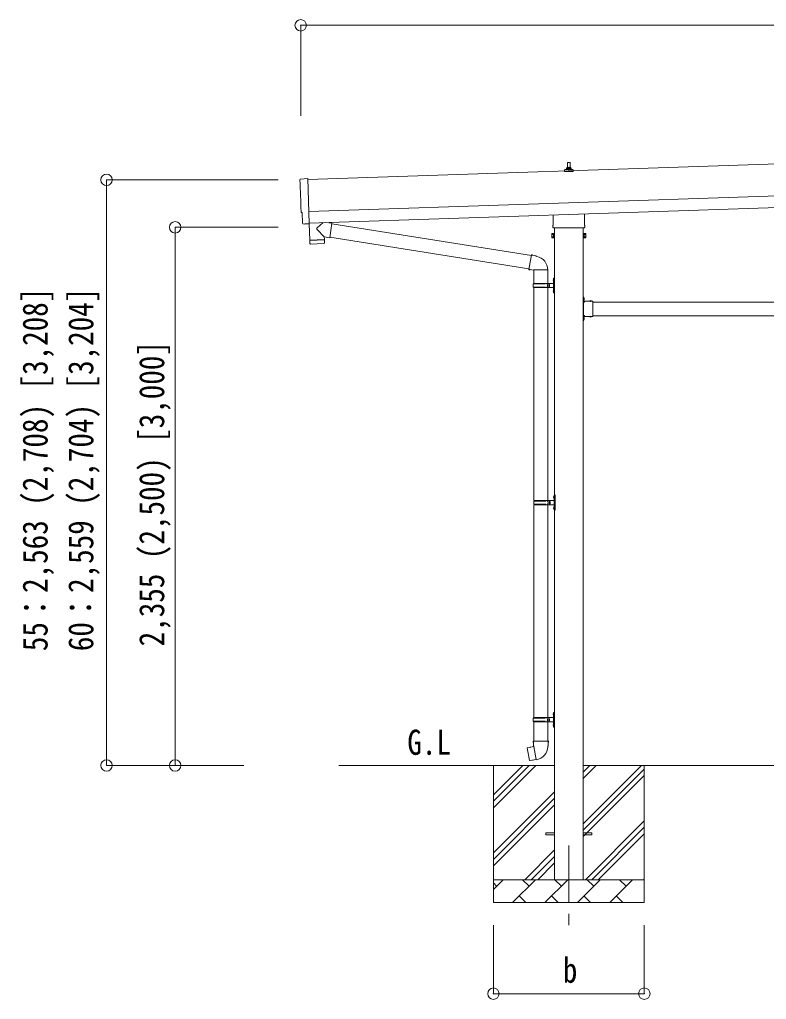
# Model space of a CAD drawing. Units: millimetres, scale not verified. Extents: x -14053 to 14053, y -9700 to 9700.
# Drawn here: x 676 to 3942, y -183 to 4105 of the extents above; entities that cross this region are included whole.
import ezdxf
from ezdxf.enums import TextEntityAlignment as Align

# ---------------------------------------------------------------- set-up
doc = ezdxf.new("R2010")
doc.units = ezdxf.units.MM
doc.header["$LTSCALE"] = 50
doc.header["$PDMODE"] = 32
doc.header["$PDSIZE"] = 50
doc.linetypes.add('CHAIN1', pattern=[8, 5, -1, 1, -1])
doc.linetypes.add('USER8', pattern=[4, 3, -1])
for name, color, linetype, lineweight in [('0-2_建具', 4, 'Continuous', 9), ('0-3_階段', 7, 'CHAIN1', 9), ('0-4_設備', 7, 'Continuous', 9), ('0-7_ハッチ', 4, 'Continuous', 9), ('0-8_外構', 6, 'Continuous', 9), ('0-9_敷地', 7, 'Continuous', 9)]:
    doc.layers.add(name, color=color, linetype=linetype, lineweight=lineweight)
doc.styles.add('ＭＳ ゴシック', font='')
doc.styles.get('ＭＳ ゴシック').set_extended_font_data('MS Gothic')

msp = doc.modelspace()

# ---------------------------------------------------------------- linework, layer by layer
at = {"layer": '0-2_建具'}
for p, q in [((7319.47, 3584.15), (1936.46, 3404.71)), ((3072.1, 3455.33), (3072.83, 3478.85)), ((3073.83, 3479.83), (3082.38, 3479.83)), ((3083.38, 3478.85), (3084.1, 3455.33)), ((1941.12, 3264.79), (7324.13, 3444.22)), ((3059.85, 3439.83), (3059.85, 3447.54)), ((3096.35, 3439.83), (3059.85, 3439.83)), ((3060.24, 3448.33), (3095.97, 3448.33)), ((3060.62, 3448.51), (3067.34, 3450.14)), ((3067.72, 3450.33), (3088.49, 3450.33)), ((3068.1, 3451.11), (3068.1, 3455.33)), ((3069.1, 3455.33), (3087.1, 3455.33)), ((3088.1, 3451.11), (3088.1, 3455.33)), ((3095.59, 3448.51), (3088.87, 3450.14)), ((3096.35, 3439.83), (3096.35, 3447.54)), ((1942.79, 3214.82), (7325.8, 3394.25)), ((3009.8, 3205.84), (3009.8, 3250.28)), ((3146.4, 3254.84), (3146.4, 3205.84)), ((1923.29, 3210.4), (1916.37, 3210.53)), ((1942.88, 3212.05), (1942.92, 3211.05)), ((3008.1, 3197.06), (3008.1, 3202.56)), ((3146.04, 3193.56), (3010.17, 3193.56)), ((3015.6, 3193.56), (3015.6, 341.06)), ((3140.6, 341.06), (3140.6, 3193.56)), ((3148.1, 3202.56), (3148.1, 3197.06)), ((3004.1, 3167.56), (3004.86, 3168.88)), ((3004.1, 3167.56), (3004.1, 3150.56)), ((3004.1, 3150.56), (3004.86, 3149.25)), ((3011.1, 3163.97), (3004.86, 3163.97)), ((3011.1, 3154.16), (3004.86, 3154.16)), ((3011.1, 3149.25), (3004.86, 3149.25)), ((3013.6, 3149.86), (3011.1, 3149.86)), ((3142.6, 3149.86), (3145.1, 3149.86)), ((3145.1, 3163.97), (3151.35, 3163.97)), ((3145.1, 3154.16), (3151.35, 3154.16)), ((3145.1, 3149.25), (3151.35, 3149.25)), ((3152.1, 3167.56), (3151.35, 3168.88)), ((3152.1, 3150.56), (3151.35, 3149.25)), ((3152.1, 3167.56), (3152.1, 3150.56)), ((3142.6, 2892.06), (3140.6, 2892.06)), ((3140.6, 2892.06), (3140.6, 2872.06)), ((3140.6, 2885.06), (3142.6, 2885.06)), ((3140.6, 2879.06), (3142.6, 2879.06)), ((3142.6, 2892.06), (3142.6, 2872.06)), ((3143.11, 2887.96), (3142.6, 2887.96)), ((3142.6, 2887.96), (3142.6, 2876.16)), ((3182.6, 2872.06), (3142.6, 2872.06)), ((3142.6, 2868.06), (3142.6, 2810.06)), ((3179.5, 2872.06), (3167.7, 2872.06)), ((3179.5, 2872.57), (3179.5, 2872.06)), ((3182.6, 2872.06), (3182.6, 2806.06)), ((3182.6, 2869.06), (6073.6, 2869.06)), ((3140.6, 2806.06), (3140.6, 2786.06)), ((3140.6, 2799.06), (3142.6, 2799.06)), ((3140.6, 2793.06), (3142.6, 2793.06)), ((3146.6, 2809.06), (3141.1, 2809.06)), ((3142.6, 2808.06), (3146.6, 2808.06)), ((3142.6, 2806.06), (3142.6, 2786.06)), ((3182.6, 2806.06), (3142.6, 2806.06)), ((3143.11, 2801.96), (3142.6, 2801.96)), ((3142.6, 2801.96), (3142.6, 2790.16)), ((3179.5, 2806.06), (3167.7, 2806.06)), ((3179.5, 2805.56), (3179.5, 2806.06)), ((3182.6, 2809.06), (6073.6, 2809.06)), ((3142.6, 2786.06), (3140.6, 2786.06)), ((2978.1, 545.56), (3015.6, 545.56)), ((2978.1, 536.56), (2978.1, 545.56)), ((2978.1, 536.56), (3015.6, 536.56)), ((3140.6, 545.56), (3178.1, 545.56)), ((3140.6, 536.56), (3178.1, 536.56)), ((3178.1, 536.56), (3178.1, 545.56))]:
    msp.add_line(p, q, dxfattribs=at)
for points in [[(1904.79, 3407.09), (1936.29, 3409.8), (1942.88, 3212.05)], [(1913.43, 3213.42), (1911.86, 3260.43), (1911.26, 3260.41)], [(1924.03, 3210.69), (1924.67, 3211.35), (1942.92, 3211.05)], [(3011.1, 3149.25), (3011.1, 3168.88), (3004.86, 3168.88)], [(3011.1, 3149.86), (3011.1, 3168.26), (3013.6, 3168.26)], [(3145.1, 3149.86), (3145.1, 3168.26), (3142.6, 3168.26)], [(3145.1, 3149.25), (3145.1, 3168.88), (3151.35, 3168.88)], [(3143.11, 2887.96), (3143.11, 2876.16), (3142.6, 2876.16)], [(3146.6, 2869.06), (3141.1, 2869.06), (3141.1, 2809.06)], [(3142.6, 2868.06), (3146.6, 2868.06), (3146.6, 2870.06), (3142.6, 2870.06)], [(3179.5, 2872.57), (3167.7, 2872.57), (3167.7, 2872.06)], [(3142.6, 2810.06), (3146.6, 2810.06), (3146.6, 2808.06)], [(3143.11, 2801.96), (3143.11, 2790.16), (3142.6, 2790.16)], [(3179.5, 2805.56), (3167.7, 2805.56), (3167.7, 2806.06)]]:
    msp.add_lwpolyline(points, dxfattribs=at)
for points in [[(3013.6, 3148.56), (3013.6, 3169.56), (3015.6, 3169.56), (3015.6, 3148.56)], [(3142.6, 3148.56), (3142.6, 3169.56), (3140.6, 3169.56), (3140.6, 3148.56)]]:
    msp.add_lwpolyline(points, close=True, dxfattribs=at)
at = {"layer": '0-2_建具', "linetype": 'USER8'}
for points in [[(3145.22, 2884.56), (3142.44, 2883.21), (3141.83, 2882.06)], [(3145.22, 2879.56), (3142.44, 2880.92), (3141.83, 2882.06)], [(3171.1, 2874.68), (3172.46, 2871.9), (3173.6, 2871.29)], [(3176.1, 2874.68), (3174.75, 2871.9), (3173.6, 2871.29)], [(3145.22, 2798.56), (3142.44, 2797.21), (3141.83, 2796.06)], [(3145.22, 2793.56), (3142.44, 2794.92), (3141.83, 2796.06)], [(3171.1, 2803.45), (3172.46, 2806.23), (3173.6, 2806.84)], [(3176.1, 2803.45), (3174.75, 2806.23), (3173.6, 2806.84)]]:
    msp.add_lwpolyline(points, dxfattribs=at)
at = {"layer": '0-2_建具'}
for centre, radius, start, end in [((3073.83, 3478.83), 1, 90, 178.60509), ((3082.38, 3478.83), 1, 1.39491, 90), ((3060.85, 3447.54), 1, 103.62699, 180), ((3067.1, 3451.11), 1, 283.62699, 0), ((3072.19, 3454.69), 4.13, 90, 171.17633), ((3069.1, 3454.33), 1, 90, 180), ((3081.44, 3455.33), 4.83, 133.60282, 180), ((3074.77, 3455.33), 4.83, 0, 46.39718), ((3084.02, 3454.69), 4.13, 8.82367, 90), ((3087.1, 3454.33), 1, 0, 90), ((3089.1, 3451.11), 1, 180, 256.37301), ((3095.35, 3447.54), 1, 0, 76.37301), ((3012.1, 3202.56), 4, 125.09963, 180), ((3012.1, 3197.06), 4, 180, 194.47751), ((3012.1, 3197.06), 4, 194.47751, 241.04498), ((3144.1, 3197.06), 4, 298.95502, 345.52249), ((3144.1, 3202.56), 4, 0, 54.90037), ((3144.1, 3197.06), 4, 345.52249, 0), ((3008.45, 3166.43), 4.34, 145.61575, 214.38425), ((3020.35, 3159.06), 16.24, 162.41205, 197.58795), ((3008.45, 3151.7), 4.34, 145.61575, 214.38425), ((3135.86, 3159.06), 16.24, 342.41205, 17.58795), ((3147.76, 3166.43), 4.34, 325.61575, 34.38425), ((3147.76, 3151.7), 4.34, 325.61575, 34.38425), ((3137.37, 2882.06), 8.23, 314.2189, 45.7811), ((3173.6, 2866.83), 8.23, 44.2189, 135.7811), ((3142.6, 2872.06), 2, 180, 270), ((3142.6, 2806.06), 2, 90, 180), ((3137.37, 2796.06), 8.23, 314.2189, 45.7811), ((3173.6, 2811.3), 8.23, 224.2189, 315.7811)]:
    msp.add_arc(centre, radius, start, end, dxfattribs=at)
for centre, major_axis, ratio, start_param, end_param in [((1905.05, 3404.1), (-3, -0.1), 0.99863, 4.7647489, 6.2979817), ((-2855.82, 3174.94), (4760.73, 158.69), 0.99863, 6.2686928, 6.2979817), ((1911.12, 3264.8), (-4.4, -0.15), 0.99863, 6.2686928, 7.8539816), ((1916.43, 3213.53), (-2.11, -2.14), 0.9974, 5.5252311, 7.0411395), ((1923.32, 3211.4), (-0.704, -0.714), 0.9974, 0.7579542, 1.5707963)]:
    msp.add_ellipse(centre, major_axis=major_axis, ratio=ratio, start_param=start_param, end_param=end_param, dxfattribs=at)
at = {"layer": '0-3_階段'}
msp.add_line((3078.1, 491.06), (3078.1, 142.06), dxfattribs=at)
at = {"layer": '0-4_設備'}
for p, q in [((3015.6, 841.06), (2071.44, 841.06)), ((2748.1, 841.06), (2748.1, 241.06)), ((2748.1, 656.01), (2933.16, 841.06)), ((2748.1, 684.3), (2904.87, 841.06)), ((2748.1, 712.58), (2876.59, 841.06)), ((6115.6, 841.06), (3140.6, 841.06)), ((3140.6, 585.97), (3395.7, 841.06)), ((3140.6, 783.96), (3197.71, 841.06)), ((3140.6, 812.24), (3169.43, 841.06)), ((3140.6, 557.68), (3408.1, 825.18)), ((3408.1, 841.06), (3408.1, 241.06)), ((3140.6, 529.4), (3408.1, 796.9)), ((2748.1, 458.02), (3015.6, 725.52)), ((2748.1, 429.74), (3015.6, 697.24)), ((2748.1, 401.46), (3015.6, 668.96)), ((3150.26, 341.06), (3408.1, 598.91)), ((3178.55, 341.06), (3408.1, 570.62)), ((3206.83, 341.06), (3408.1, 542.34)), ((2885.7, 341.06), (3015.6, 470.97)), ((2913.99, 341.06), (3015.6, 442.68)), ((2942.27, 341.06), (3015.6, 414.4)), ((3404.82, 341.06), (3408.1, 344.35)), ((2748.1, 341.06), (3408.1, 341.06)), ((2748.1, 298.17), (2791, 341.06)), ((2762.44, 312.51), (2748.1, 326.85)), ((2832.42, 241.06), (2932.42, 341.06)), ((2903.87, 312.51), (2875.31, 341.06)), ((2973.84, 241.06), (3073.84, 341.06)), ((3045.29, 312.51), (3016.73, 341.06)), ((3115.26, 241.06), (3215.26, 341.06)), ((3186.71, 312.51), (3158.16, 341.06)), ((3256.68, 241.06), (3356.68, 341.06)), ((3328.13, 312.51), (3299.58, 341.06)), ((2860.97, 269.62), (2889.53, 241.06)), ((3002.39, 269.62), (3030.95, 241.06)), ((3143.82, 269.62), (3172.37, 241.06)), ((3285.24, 269.62), (3313.79, 241.06)), ((3408.1, 241.06), (2748.1, 241.06))]:
    msp.add_line(p, q, dxfattribs=at)
at = {"layer": '0-8_外構'}
for p, q in [((1905.46, 4080.04), (1905.46, 3684.18)), ((1905.46, 4080.04), (7355.13, 4080.04)), ((1056.46, 3403.68), (1806.46, 3403.68)), ((1056.46, 3403.68), (1056.46, 841.06)), ((1356.46, 3196.06), (1806.46, 3196.06)), ((1356.46, 3196.06), (1356.46, 841.06)), ((1056.46, 841.06), (1656.46, 841.06)), ((1356.46, 841.06), (1656.46, 841.06)), ((2748.1, -157.94), (2748.1, 142.06)), ((3408.1, -157.94), (3408.1, 142.06)), ((2748.1, -157.94), (3408.1, -157.94))]:
    msp.add_line(p, q, dxfattribs=at)
for p in [(1905.46, 4080.04), (1056.46, 3403.68), (1356.46, 3196.06), (1056.46, 841.06), (1356.46, 841.06), (2748.1, -157.94), (3408.1, -157.94)]:
    msp.add_point(p, dxfattribs=at)
at = {"layer": '0-9_敷地'}
for p, q in [((2004.21, 3216.86), (1976.99, 3193.83)), ((2041.9, 3213.57), (2015.98, 3217.26)), ((2008.45, 3153.99), (1976.96, 3186.5)), ((2041.9, 3213.57), (2032.93, 3150.51)), ((2042.13, 3211.67), (2914.23, 3072.82)), ((1944.92, 3138.85), (1945.58, 3125.81)), ((1949.39, 3140), (1949.44, 3139)), ((2004.36, 3141.83), (2004.37, 3140.83)), ((2008.45, 3153.99), (2032.93, 3150.51)), ((2008.45, 3153.99), (2008.85, 3141.98)), ((2032.7, 3152.41), (2903.81, 3013.72)), ((2006.19, 3124.88), (1948.68, 3122.96)), ((2914.56, 3074.63), (2909.02, 3043.27)), ((2914.56, 3074.63), (2915.7, 3076.61)), ((2915.7, 3076.61), (2919.26, 3075.99)), ((2919.26, 3075.99), (2919.68, 3073.64)), ((2934.19, 3070.82), (2935.88, 3069.19)), ((2935.88, 3069.19), (2937.99, 3068.74)), ((2903.49, 3011.9), (2909.02, 3043.27)), ((2903.49, 3011.9), (2903.89, 3009.65)), ((2903.49, 3011.9), (2908.65, 3011.08)), ((2903.89, 3009.65), (2907.45, 3009.02)), ((2907.45, 3009.02), (2908.65, 3011.08)), ((2908.65, 3011.08), (2923.25, 3008.77)), ((2923.25, 3008.77), (2925.45, 3009.75)), ((2985.75, 3009.36), (2924.57, 3009.36)), ((2925.6, 3009.36), (2925.6, 2950.06)), ((2985.6, 3009.36), (2985.6, 2950.06)), ((3009.3, 2967.21), (3011.35, 2966.21)), ((3010.57, 2969.21), (3011.2, 2969.21)), ((3010.57, 2969.21), (3010.57, 2960.91)), ((3010.57, 2960.91), (3011.2, 2960.91)), ((3011.2, 2969.21), (3011.2, 2960.91)), ((3011.2, 2969.21), (3011.6, 2968.81)), ((3011.2, 2960.91), (3011.6, 2961.31)), ((3011.35, 2966.21), (3011.96, 2965.06)), ((3011.6, 2973.06), (3014.6, 2974.56)), ((3011.6, 2973.06), (3011.6, 2941.06)), ((3011.6, 2968.81), (3011.6, 2961.31)), ((3014.6, 2974.56), (3014.6, 2941.06)), ((3014.6, 2974.56), (3015.6, 2974.56)), ((3015.6, 2974.56), (3015.6, 2941.06)), ((2922.6, 2948.06), (2972.94, 2948.06)), ((2922.6, 2934.06), (2972.94, 2934.06)), ((2923.6, 2950.06), (3009.6, 2950.06)), ((2923.6, 2950.06), (2923.6, 2948.06)), ((2923.6, 2932.06), (2923.6, 2934.06)), ((2923.6, 2932.06), (3009.6, 2932.06)), ((2925.6, 2932.06), (2925.6, 2000.06)), ((2982.6, 2950.06), (2982.6, 2945.56)), ((2982.6, 2945.56), (2984.6, 2945.56)), ((2982.6, 2932.06), (2982.6, 2936.56)), ((2982.6, 2936.56), (2984.6, 2936.56)), ((2984.6, 2945.56), (2984.6, 2941.06)), ((2984.6, 2936.56), (2984.6, 2941.06)), ((2985.6, 2932.06), (2985.6, 2000.06)), ((2990.6, 2950.06), (2990.6, 2941.06)), ((2990.6, 2945.56), (2993.6, 2945.56)), ((2990.6, 2932.06), (2990.6, 2941.06)), ((2990.6, 2936.56), (2993.6, 2936.56)), ((2993.6, 2945.56), (2993.6, 2941.06)), ((2993.6, 2936.56), (2993.6, 2941.06)), ((3009.3, 2919.21), (3011.35, 2918.21)), ((3010.57, 2921.21), (3011.2, 2921.21)), ((3010.57, 2921.21), (3010.57, 2912.91)), ((3011.2, 2921.21), (3011.2, 2912.91)), ((3011.2, 2921.21), (3011.6, 2920.81)), ((3011.35, 2918.21), (3011.96, 2917.06)), ((3011.6, 2909.06), (3011.6, 2941.06)), ((3011.6, 2920.81), (3011.6, 2913.31)), ((3014.6, 2907.56), (3014.6, 2941.06)), ((3015.6, 2907.56), (3015.6, 2941.06)), ((3010.57, 2912.91), (3011.2, 2912.91)), ((3011.2, 2912.91), (3011.6, 2913.31)), ((3011.6, 2909.06), (3014.6, 2907.56)), ((3014.6, 2907.56), (3015.6, 2907.56)), ((3011.8, 2017.21), (3013.85, 2016.21)), ((3013.07, 2019.21), (3013.7, 2019.21)), ((3013.07, 2019.21), (3013.07, 2010.91)), ((3013.7, 2019.21), (3013.7, 2010.91)), ((3013.7, 2019.21), (3014.1, 2018.81)), ((3013.85, 2016.21), (3014.46, 2015.06)), ((3014.1, 2023.06), (3017.1, 2024.56)), ((3014.1, 2023.06), (3014.1, 1991.06)), ((3014.1, 2018.81), (3014.1, 2011.31)), ((3017.1, 2024.56), (3017.1, 1991.06)), ((3017.1, 2024.56), (3018.1, 2024.56)), ((3018.1, 2024.56), (3018.1, 1991.06)), ((2925.1, 1998.06), (2975.44, 1998.06)), ((2925.1, 1984.06), (2975.44, 1984.06)), ((2925.6, 1982.07), (2925.6, 1050.06)), ((2926.1, 2000.06), (3012.1, 2000.06)), ((2926.1, 2000.06), (2926.1, 1998.06)), ((2926.1, 1982.06), (2926.1, 1984.06)), ((2926.1, 1982.06), (3012.1, 1982.06)), ((2985.1, 2000.06), (2985.1, 1995.56)), ((2985.1, 1995.56), (2987.1, 1995.56)), ((2985.1, 1982.06), (2985.1, 1986.56)), ((2985.1, 1986.56), (2987.1, 1986.56)), ((2985.6, 1982.07), (2985.6, 1050.06)), ((2987.1, 1995.56), (2987.1, 1991.06)), ((2987.1, 1986.56), (2987.1, 1991.06)), ((2993.1, 2000.06), (2993.1, 1991.06)), ((2993.1, 1995.56), (2996.1, 1995.56)), ((2993.1, 1982.06), (2993.1, 1991.06)), ((2993.1, 1986.56), (2996.1, 1986.56)), ((2996.1, 1995.56), (2996.1, 1991.06)), ((2996.1, 1986.56), (2996.1, 1991.06)), ((3013.07, 2010.91), (3013.7, 2010.91)), ((3013.7, 2010.91), (3014.1, 2011.31)), ((3014.1, 1959.06), (3014.1, 1991.06)), ((3017.1, 1957.56), (3017.1, 1991.06)), ((3018.1, 1957.56), (3018.1, 1991.06)), ((3011.8, 1969.21), (3013.85, 1968.21)), ((3013.07, 1971.21), (3013.7, 1971.21)), ((3013.07, 1971.21), (3013.07, 1962.91)), ((3013.07, 1962.91), (3013.7, 1962.91)), ((3013.7, 1971.21), (3013.7, 1962.91)), ((3013.7, 1971.21), (3014.1, 1970.81)), ((3013.7, 1962.91), (3014.1, 1963.31)), ((3013.85, 1968.21), (3014.46, 1967.06)), ((3014.1, 1970.81), (3014.1, 1963.31)), ((3014.1, 1959.06), (3017.1, 1957.56)), ((3017.1, 1957.56), (3018.1, 1957.56)), ((3011.6, 1073.06), (3014.6, 1074.56)), ((3011.6, 1073.06), (3011.6, 1041.06)), ((3014.6, 1074.56), (3014.6, 1041.06)), ((3014.6, 1074.56), (3015.6, 1074.56)), ((3015.6, 1074.56), (3015.6, 1041.06)), ((2922.6, 1048.06), (2972.94, 1048.06)), ((2922.6, 1034.06), (2972.94, 1034.06)), ((2923.6, 1050.06), (3009.6, 1050.06)), ((2923.6, 1050.06), (2923.6, 1048.06)), ((2923.6, 1032.06), (2923.6, 1034.06)), ((2923.6, 1032.06), (3009.6, 1032.06)), ((2925.6, 1032.06), (2925.6, 947.14)), ((2982.6, 1050.06), (2982.6, 1045.56)), ((2982.6, 1045.56), (2984.6, 1045.56)), ((2982.6, 1032.06), (2982.6, 1036.56)), ((2982.6, 1036.56), (2984.6, 1036.56)), ((2984.6, 1045.56), (2984.6, 1041.06)), ((2984.6, 1036.56), (2984.6, 1041.06)), ((2985.6, 1032.06), (2985.6, 947.14)), ((2990.6, 1050.06), (2990.6, 1041.06)), ((2990.6, 1045.56), (2993.6, 1045.56)), ((2990.6, 1032.06), (2990.6, 1041.06)), ((2990.6, 1036.56), (2993.6, 1036.56)), ((2993.6, 1045.56), (2993.6, 1041.06)), ((2993.6, 1036.56), (2993.6, 1041.06)), ((3009.3, 1067.21), (3011.35, 1066.21)), ((3010.57, 1069.21), (3011.2, 1069.21)), ((3010.57, 1069.21), (3010.57, 1060.91)), ((3010.57, 1060.91), (3011.2, 1060.91)), ((3011.2, 1069.21), (3011.2, 1060.91)), ((3011.2, 1069.21), (3011.6, 1068.81)), ((3011.2, 1060.91), (3011.6, 1061.31)), ((3011.35, 1066.21), (3011.96, 1065.06)), ((3011.6, 1068.81), (3011.6, 1061.31)), ((3011.6, 1009.06), (3011.6, 1041.06)), ((3014.6, 1007.56), (3014.6, 1041.06)), ((3015.6, 1007.56), (3015.6, 1041.06)), ((3009.3, 1019.21), (3011.35, 1018.21)), ((3010.57, 1021.21), (3011.2, 1021.21)), ((3010.57, 1021.21), (3010.57, 1012.91)), ((3010.57, 1012.91), (3011.2, 1012.91)), ((3011.2, 1021.21), (3011.2, 1012.91)), ((3011.2, 1021.21), (3011.6, 1020.81)), ((3011.2, 1012.91), (3011.6, 1013.31)), ((3011.35, 1018.21), (3011.96, 1017.06)), ((3011.6, 1020.81), (3011.6, 1013.31)), ((3011.6, 1009.06), (3014.6, 1007.56)), ((3014.6, 1007.56), (3015.6, 1007.56)), ((2923.75, 947.14), (2921.6, 946.36)), ((2921.6, 946.36), (2921.6, 942.74)), ((2923.75, 947.14), (2955.6, 947.14)), ((2923.75, 947.14), (2923.85, 941.92)), ((2987.45, 947.14), (2955.6, 947.14)), ((2987.45, 947.14), (2989.6, 946.36)), ((2989.6, 946.36), (2989.6, 942.74)), ((2897.14, 918.69), (2896.34, 917.52)), ((2896.34, 917.52), (2905.96, 862.96)), ((2925.01, 923.94), (2897.14, 918.69)), ((2909.89, 921.29), (2909.68, 921.05)), ((2921.6, 942.74), (2923.85, 941.92)), ((2923.85, 941.92), (2924.1, 927.14)), ((2924.1, 927.14), (2925.45, 925.14)), ((2935.37, 866.64), (2925.23, 924.11)), ((2925.26, 924.94), (2925.26, 924.23)), ((2925.45, 925.14), (2925.42, 925.13)), ((2985.79, 925.2), (2985.72, 923.03)), ((2987.11, 927.14), (2985.79, 925.2)), ((2989.6, 942.74), (2987.36, 941.92)), ((2919.98, 864.05), (2919.7, 864.2)), ((2935.67, 865.88), (2935.43, 866.54))]:
    msp.add_line(p, q, dxfattribs=at)
for points in [[(1942.51, 3211.06), (1944.89, 3139.85), (2008.85, 3141.98)], [(2009.09, 3127.93), (2008.89, 3140.98), (1944.92, 3138.85)], [(2914.56, 3074.63), (2919.68, 3073.64), (2934.19, 3070.82)], [(3009.3, 2962.92), (3011.35, 2963.91), (3011.96, 2965.06)], [(3009.3, 2914.92), (3011.35, 2915.91), (3011.96, 2917.06)], [(3011.8, 2012.92), (3013.85, 2013.91), (3014.46, 2015.06)], [(3011.8, 1964.92), (3013.85, 1965.91), (3014.46, 1967.06)], [(3009.3, 1062.92), (3011.35, 1063.91), (3011.96, 1065.06)], [(3009.3, 1014.92), (3011.35, 1015.91), (3011.96, 1017.06)], [(2987.45, 947.14), (2987.36, 941.92), (2987.11, 927.14)], [(2912.13, 921.51), (2911.85, 921.66), (2909.89, 921.29)], [(2935.1, 866.73), (2907.12, 862.13), (2905.96, 862.96)], [(2922.17, 864.61), (2921.95, 864.37), (2919.98, 864.05)]]:
    msp.add_lwpolyline(points, dxfattribs=at)
for centre, radius, start, end in [((1980.37, 3190.15), 5, 132.56466, 226.88314), ((1948.58, 3125.96), 3, 182.90915, 271.95747), ((2006.09, 3127.88), 3, 271.90915, 0.90915), ((2925.45, 3009.75), 60.3, 359.62495, 78), ((3014.9, 2965.06), 6, 136.21765, 223.78235), ((2971.35, 2941.06), 49.25, 171.82876, 180.00002), ((2971.35, 2941.06), 49.25, 180.00002, 188.17127), ((2972.94, 2950.06), 2, 270, 359.99998), ((2972.94, 2932.06), 2, 0.00005, 90.00004), ((3014.9, 2917.06), 6, 136.21765, 223.78235), ((3009.6, 2952.06), 2, 270, 359.99998), ((3009.6, 2930.06), 2, 0.00005, 90.00004), ((3017.4, 2015.06), 6, 136.21765, 223.78235), ((2973.85, 1991.06), 49.25, 171.82876, 180.00002), ((2973.85, 1991.06), 49.25, 180.00002, 188.17127), ((2975.44, 2000.06), 2, 270, 359.99998), ((2975.44, 1982.06), 2, 0.00005, 90.00004), ((3012.1, 2002.06), 2, 270, 359.99998), ((3012.1, 1980.06), 2, 0.00005, 90.00004), ((3017.4, 1967.06), 6, 136.21765, 223.78235), ((2971.35, 1041.06), 49.25, 171.82876, 180.00002), ((2971.35, 1041.06), 49.25, 180.00002, 188.17127), ((2972.94, 1050.06), 2, 270, 359.99998), ((2972.94, 1032.06), 2, 0.00005, 90.00004), ((3014.9, 1065.06), 6, 136.21765, 223.78235), ((3009.6, 1052.06), 2, 270, 359.99998), ((3009.6, 1030.06), 2, 0.00005, 90.00004), ((3014.9, 1017.06), 6, 136.21765, 223.78235), ((2924.96, 924.23), 0.3, 280.66842, 0), ((2925.46, 924.94), 0.2, 100, 180), ((2925.45, 925.14), 60.3, 279.96938, 358), ((2935.15, 866.44), 0.3, 20, 99.33158), ((2935.86, 865.95), 0.2, 200, 279.96938)]:
    msp.add_arc(centre, radius, start, end, dxfattribs=at)

# ---------------------------------------------------------------- texts
at = {"layer": '0-7_ハッチ', "color": 7, "style": 'ＭＳ ゴシック', "width": 0.85}
msp.add_text('G.L', height=110, dxfattribs=at).set_placement((2371.61, 854.52), align=Align.BOTTOM_LEFT)
at = {"layer": '0-8_外構', "color": 7, "style": 'ＭＳ ゴシック', "width": 0.85}
for s, p in [('55：2,563 (2,708) [3,208]', (831.46, 1341.12)), ('60：2,559 (2,704) [3,204]', (1031.46, 1341.12)), ('2,355 (2,500) [3,000]', (1341.46, 1362.31))]:
    msp.add_text(s, height=110, rotation=90, dxfattribs=at).set_placement(p, align=Align.BOTTOM_LEFT)
msp.add_text('b', height=110, dxfattribs=at).set_placement((3051.85, -142.94), align=Align.BOTTOM_LEFT)

doc.saveas('drawing.dxf')
